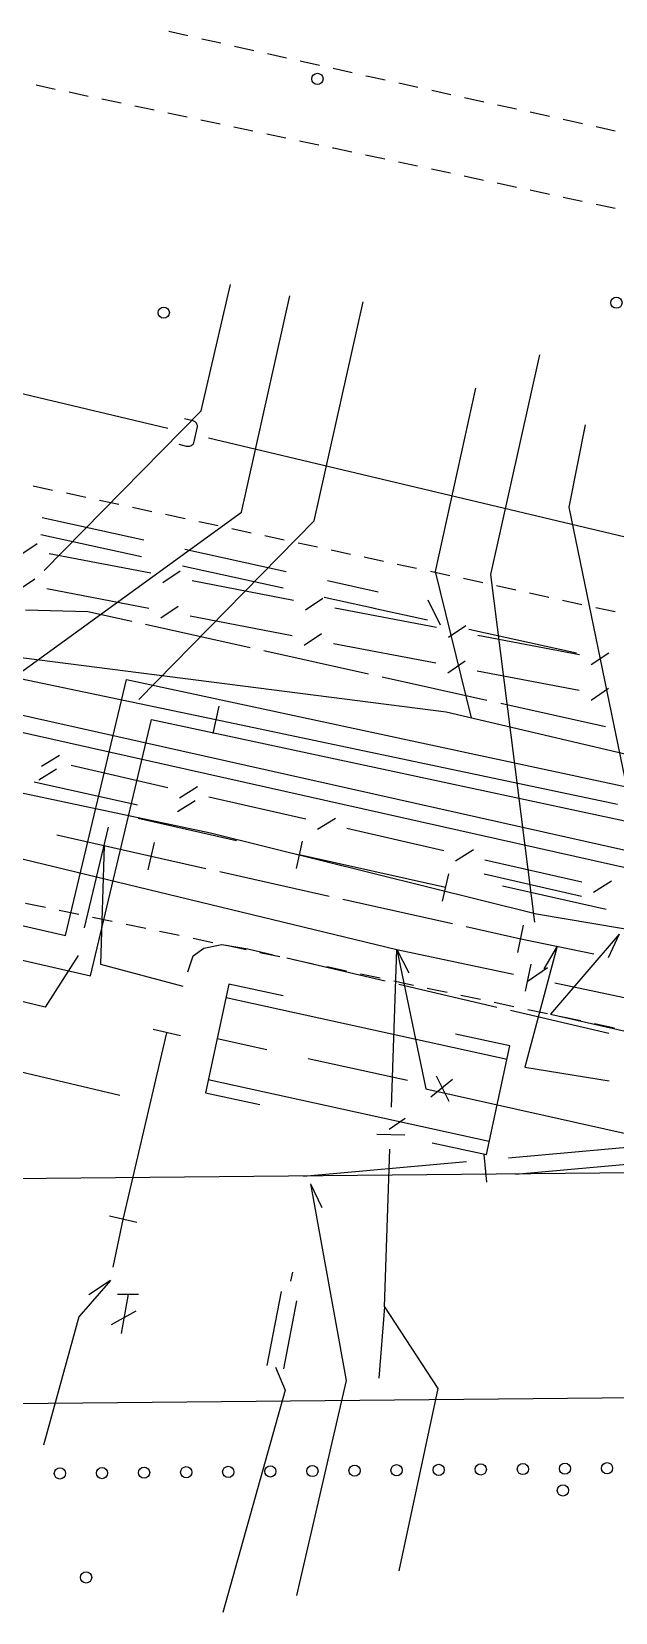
# Model space of a CAD drawing. Header units: metres. Extents: x 3206 to 3701, y 9896 to 11410.
# Drawn here: x 3477.2 to 3498, y 10767.5 to 10823.9 of the extents above; entities that cross this region are included whole.
import ezdxf

# ---------------------------------------------------------------- set-up
doc = ezdxf.new("R2010")
doc.units = ezdxf.units.M
for name, color, linetype in [('BUILDING', 7, 'Continuous'), ('CURB', 7, 'Continuous'), ('ELECTR_CABLE', 7, 'Continuous'), ('ELECTR_CABLE_COMM', 7, 'Continuous'), ('HEAT', 7, 'Continuous'), ('SEWER', 7, 'Continuous'), ('WATER_PIPELINE', 7, 'Continuous')]:
    doc.layers.add(name, color=color, linetype=linetype)

# ---------------------------------------------------------------- blocks, each defined once
blk = doc.blocks.new('МОЖЖЕВЕЛЬНИК_СКАЛЬНЫЙ')
blk.add_circle((0, 0), 0.2)

msp = doc.modelspace()

# ---------------------------------------------------------------- linework, layer by layer
at = {"layer": 'BUILDING'}
msp.add_lwpolyline([(3500, 10775.175), (3461.737, 10774.808), (3461.66, 10782.838), (3499.923, 10783.204)], close=True, dxfattribs=at)
at = {"layer": 'CURB'}
for points in [[(3482.769, 10823.718), (3482.086, 10823.872)], [(3483.94, 10823.454), (3483.257, 10823.608)], [(3485.111, 10823.19), (3484.428, 10823.344)], [(3486.281, 10822.926), (3485.598, 10823.08)], [(3487.452, 10822.662), (3486.769, 10822.816)], [(3488.623, 10822.398), (3487.94, 10822.552)], [(3477.355, 10821.969), (3478.04, 10821.824)], [(3489.794, 10822.137), (3489.196, 10822.269), (3489.111, 10822.288)], [(3490.966, 10821.878), (3490.283, 10822.029)], [(3478.529, 10821.721), (3479.214, 10821.576)], [(3479.703, 10821.472), (3480.388, 10821.327)], [(3492.138, 10821.62), (3491.454, 10821.771)], [(3493.31, 10821.361), (3492.626, 10821.512)], [(3480.878, 10821.224), (3481.563, 10821.079)], [(3482.052, 10820.975), (3482.737, 10820.83)], [(3494.482, 10821.103), (3493.798, 10821.254)], [(3495.654, 10820.844), (3494.97, 10820.995)], [(3483.226, 10820.727), (3483.911, 10820.582)], [(3484.4, 10820.478), (3485.085, 10820.333)], [(3496.826, 10820.585), (3496.142, 10820.736)], [(3497.998, 10820.327), (3497.314, 10820.478)], [(3485.574, 10820.23), (3486.259, 10820.085)], [(3486.748, 10819.982), (3487.433, 10819.837)], [(3487.922, 10819.733), (3487.951, 10819.727), (3488.607, 10819.587)], [(3489.096, 10819.482), (3489.679, 10819.357), (3489.781, 10819.335)], [(3490.27, 10819.231), (3490.954, 10819.084)], [(3491.443, 10818.979), (3492.128, 10818.833)], [(3492.617, 10818.728), (3493.301, 10818.581)], [(3493.79, 10818.477), (3494.475, 10818.33)], [(3494.964, 10818.225), (3495.648, 10818.078)], [(3496.137, 10817.974), (3496.822, 10817.827)], [(3497.311, 10817.722), (3497.995, 10817.576)], [(3477.946, 10807.517), (3477.255, 10807.665)], [(3479.125, 10807.263), (3478.435, 10807.412)], [(3480.304, 10807.009), (3479.614, 10807.158)], [(3481.484, 10806.756), (3480.793, 10806.904)], [(3482.663, 10806.502), (3481.973, 10806.651)], [(3483.842, 10806.248), (3483.152, 10806.397)], [(3485.022, 10805.995), (3484.331, 10806.143)], [(3486.201, 10805.741), (3485.511, 10805.89)], [(3487.38, 10805.487), (3486.69, 10805.636)], [(3488.56, 10805.234), (3487.869, 10805.382)], [(3489.739, 10804.98), (3489.048, 10805.129)], [(3490.918, 10804.726), (3490.228, 10804.875)], [(3492.098, 10804.473), (3491.407, 10804.621)], [(3493.277, 10804.219), (3492.586, 10804.368)], [(3494.455, 10803.96), (3493.765, 10804.112)], [(3495.633, 10803.7), (3494.943, 10803.852)], [(3496.811, 10803.44), (3496.121, 10803.592)], [(3497.989, 10803.18), (3497.299, 10803.333)], [(3476.982, 10792.804), (3477.686, 10792.656)], [(3478.175, 10792.553), (3478.879, 10792.405)], [(3479.368, 10792.303), (3480.072, 10792.155)], [(3480.562, 10792.052), (3481.266, 10791.905)], [(3481.755, 10791.802), (3482.231, 10791.702), (3482.459, 10791.653)], [(3482.948, 10791.549), (3483.652, 10791.4)], [(3484.141, 10791.296), (3484.845, 10791.146)], [(3485.334, 10791.042), (3486.037, 10790.893)], [(3486.526, 10790.789), (3487.23, 10790.639)], [(3487.719, 10790.535), (3488.423, 10790.385)], [(3488.912, 10790.281), (3489.616, 10790.132)], [(3490.105, 10790.028), (3490.808, 10789.878)], [(3491.297, 10789.774), (3492.001, 10789.624)], [(3492.49, 10789.52), (3493.194, 10789.371)], [(3493.683, 10789.267), (3494.386, 10789.117)], [(3494.876, 10789.013), (3495.579, 10788.863)], [(3496.068, 10788.759), (3496.772, 10788.61)], [(3497.261, 10788.507), (3497.965, 10788.359)]]:
    msp.add_lwpolyline(points, dxfattribs=at)
at = {"layer": 'ELECTR_CABLE'}
for points in [[(3472.023, 10797.56), (3484.676, 10806.737), (3486.397, 10814.455)], [(3495.132, 10792.118), (3493.56, 10804.515), (3495.305, 10812.344)], [(3498.584, 10796.081), (3496.36, 10806.922), (3496.935, 10809.858)], [(3457.795, 10806.595), (3467.272, 10802.452), (3470.905, 10798.839), (3472.179, 10797.717), (3483.577, 10795.302), (3495.191, 10792.414), (3499.2, 10791.736)], [(3481.192, 10805.737), (3477.576, 10806.537)], [(3481.107, 10805.142), (3477.52, 10805.935)], [(3486.273, 10804.613), (3482.657, 10805.413)], [(3486.158, 10804.024), (3482.571, 10804.817)], [(3489.546, 10803.889), (3487.738, 10804.289)], [(3489.416, 10803.303), (3487.623, 10803.7)], [(3491.773, 10802.707), (3491.328, 10803.603)], [(3500, 10794.309), (3462.117, 10802.799)], [(3476.979, 10803.256), (3479.2, 10803.2), (3480.764, 10802.853)], [(3491.31, 10802.885), (3489.389, 10803.309)], [(3500, 10793.694), (3461.985, 10802.213)], [(3483.76, 10799.336), (3468.899, 10802.443)], [(3481.252, 10802.744), (3484.984, 10801.915)], [(3496.615, 10801.713), (3492.774, 10802.561)], [(3485.472, 10801.806), (3489.205, 10800.977)], [(3489.693, 10800.868), (3493.425, 10800.039)], [(3483.863, 10799.825), (3483.657, 10798.847)], [(3493.913, 10799.93), (3497.646, 10799.101)], [(3498.077, 10796.322), (3483.76, 10799.336)], [(3477.282, 10797.119), (3480.97, 10796.305)], [(3484.493, 10795.023), (3480.99, 10795.812)], [(3478.1, 10795.24), (3481.46, 10794.47)], [(3481.348, 10793.983), (3481.572, 10794.957)], [(3486.841, 10795.006), (3486.623, 10794.03)], [(3479.78, 10794.855), (3479.65, 10790.618), (3482.582, 10789.838)], [(3481.46, 10794.47), (3483.411, 10794.034)], [(3491.942, 10793.356), (3486.732, 10794.518)], [(3483.899, 10793.926), (3487.801, 10793.054)], [(3492.05, 10793.844), (3491.833, 10792.868)], [(3493.984, 10793.417), (3497.669, 10792.59)], [(3488.289, 10792.946), (3492.191, 10792.074)], [(3492.679, 10791.966), (3494.63, 10791.53)], [(3494.528, 10791.04), (3494.732, 10792.02)], [(3494.63, 10791.53), (3497.23, 10790.99)], [(3498.142, 10791.695), (3495.688, 10788.838), (3498.606, 10788.176)], [(3498.142, 10791.695), (3497.745, 10790.849)], [(3482.762, 10790.352), (3482.955, 10790.918), (3483.336, 10791.193), (3483.974, 10791.326), (3484.904, 10791.175), (3485.81, 10790.962)], [(3495.93, 10791.26), (3494.779, 10786.948), (3497.774, 10786.464)], [(3495.93, 10791.26), (3495.456, 10790.455)], [(3486.297, 10790.848), (3489.795, 10790.029)], [(3490.282, 10789.915), (3493.78, 10789.095)], [(3494.266, 10788.981), (3497.764, 10788.162)], [(3480.462, 10781.524), (3482.018, 10788.179)], [(3482.505, 10788.066), (3481.532, 10788.293)], [(3480.949, 10781.41), (3479.975, 10781.638)], [(3480.106, 10779.823), (3480.462, 10781.524)], [(3480.007, 10779.348), (3478.884, 10778.045), (3477.621, 10773.475)], [(3480.007, 10779.348), (3479.23, 10778.829)], [(3480.258, 10778.858), (3481.008, 10778.858)], [(3480.633, 10778.858), (3480.391, 10777.457)], [(3480.908, 10778.252), (3480.034, 10777.766)]]:
    msp.add_lwpolyline(points, dxfattribs=at)
at = {"layer": 'ELECTR_CABLE_COMM'}
for points in [[(3477.647, 10804.657), (3483.239, 10810.348), (3484.284, 10814.861)], [(3492.877, 10799.409), (3491.586, 10804.622), (3493.03, 10811.158)], [(3453.281, 10805.707), (3461.262, 10804.255), (3469.156, 10801.978), (3476.918, 10801.545), (3491.975, 10799.622), (3500.013, 10797.726)], [(3477.397, 10805.611), (3476.777, 10805.19)], [(3481.442, 10804.568), (3477.823, 10805.259)], [(3482.488, 10804.637), (3481.868, 10804.216)], [(3477.311, 10804.355), (3476.691, 10803.934)], [(3481.375, 10803.308), (3477.738, 10804.003)], [(3486.534, 10803.594), (3482.915, 10804.286)], [(3482.422, 10803.378), (3481.802, 10802.957)], [(3487.58, 10803.664), (3486.96, 10803.243)], [(3486.486, 10802.331), (3482.849, 10803.026)], [(3491.626, 10802.621), (3488.007, 10803.313)], [(3487.533, 10802.401), (3486.913, 10801.98)], [(3492.672, 10802.691), (3492.052, 10802.27)], [(3496.717, 10801.648), (3493.099, 10802.339)], [(3491.597, 10801.354), (3487.959, 10802.049)], [(3497.764, 10801.717), (3497.144, 10801.296)], [(3492.644, 10801.424), (3492.024, 10801.003)], [(3496.708, 10800.377), (3493.07, 10801.072)], [(3497.755, 10800.447), (3497.135, 10800.026)], [(3477.552, 10797.681), (3478.186, 10798.08)], [(3478.6, 10797.713), (3482.056, 10796.925)], [(3477.45, 10797.191), (3478.085, 10797.59)], [(3482.47, 10796.558), (3483.104, 10796.957)], [(3483.518, 10796.591), (3486.974, 10795.802)], [(3482.391, 10796.063), (3483.026, 10796.462)], [(3487.388, 10795.435), (3488.022, 10795.834)], [(3488.436, 10795.468), (3491.892, 10794.679)], [(3492.306, 10794.313), (3492.94, 10794.711)], [(3493.354, 10794.345), (3496.81, 10793.556)], [(3493.32, 10793.84), (3496.799, 10793.046)], [(3497.224, 10793.19), (3497.858, 10793.589)]]:
    msp.add_lwpolyline(points, dxfattribs=at)
at = {"layer": 'HEAT'}
for points in [[(3481.02, 10800.06), (3487.267, 10806.429), (3489.008, 10814.236)], [(3456.5, 10796.679), (3478.404, 10791.648), (3480.572, 10800.77), (3500, 10796.602)], [(3456.232, 10795.509), (3479.296, 10790.212), (3481.468, 10799.35), (3500, 10795.374)], [(3479.086, 10791.922), (3479.938, 10795.509)], [(3478.85, 10790.93), (3477.68, 10789.095), (3469.946, 10790.962)], [(3486.162, 10789.489), (3484.228, 10789.905), (3483.396, 10786.037), (3485.33, 10785.621)], [(3484.134, 10789.436), (3494.143, 10787.238)], [(3491.471, 10784.255), (3493.405, 10783.839), (3494.238, 10787.707), (3492.304, 10788.123)], [(3483.812, 10787.971), (3485.582, 10787.582)], [(3487.047, 10787.261), (3490.587, 10786.483)], [(3483.491, 10786.506), (3493.5, 10784.308)], [(3492.2, 10786.514), (3491.425, 10785.882)], [(3491.614, 10786.64), (3492.06, 10785.745)]]:
    msp.add_lwpolyline(points, dxfattribs=at)
at = {"layer": 'SEWER'}
for points in [[(3482.047, 10809.727), (3465.553, 10813.649)], [(3482.437, 10809.16), (3482.707, 10809.096), (3482.745, 10809.089), (3482.776, 10809.089), (3482.819, 10809.09), (3482.859, 10809.1), (3482.89, 10809.113), (3482.922, 10809.136), (3482.949, 10809.163), (3482.962, 10809.188), (3482.973, 10809.214), (3483.108, 10809.783), (3483.11, 10809.809), (3483.108, 10809.83), (3483.1, 10809.858), (3483.089, 10809.88), (3483.072, 10809.907), (3483.052, 10809.933), (3483.024, 10809.954), (3482.983, 10809.98), (3482.949, 10809.993), (3482.647, 10810.065)], [(3500, 10805.457), (3483.506, 10809.38)], [(3473.943, 10795.084), (3490.214, 10791.144)], [(3451.69, 10791.144), (3461.592, 10790.382), (3480.339, 10785.952)], [(3490.02, 10785.523), (3490.214, 10791.144)], [(3490.214, 10791.144), (3491.247, 10786.184), (3498.639, 10784.528)], [(3490.214, 10791.144), (3490.642, 10790.314)], [(3490.214, 10791.144), (3494.373, 10790.264)], [(3494.991, 10790.628), (3494.785, 10789.659)], [(3494.859, 10790.004), (3495.578, 10790.503)], [(3495.841, 10789.953), (3500, 10789.073)], [(3489.944, 10784.744), (3490.513, 10785.134)], [(3489.503, 10784.568), (3490.492, 10784.534)], [(3489.774, 10778.402), (3489.968, 10784.023)], [(3489.774, 10778.402), (3489.573, 10775.863)], [(3489.774, 10778.402), (3491.671, 10775.498), (3490.288, 10768.998)]]:
    msp.add_lwpolyline(points, dxfattribs=at)
at = {"layer": 'WATER_PIPELINE'}
for points in [[(3494.189, 10783.721), (3500, 10784.239)], [(3493.317, 10783.842), (3493.405, 10782.848)], [(3494.441, 10783.141), (3500, 10783.637)], [(3486.884, 10783.07), (3492.695, 10783.588)], [(3487.136, 10782.792), (3488.402, 10775.786), (3486.635, 10768.115)], [(3487.136, 10782.792), (3487.542, 10781.95)], [(3486.44, 10779.326), (3486.5, 10779.642)], [(3485.592, 10776.314), (3486.097, 10778.956)], [(3486.181, 10776.201), (3486.644, 10778.62)], [(3485.887, 10776.258), (3486.234, 10775.437), (3484.011, 10767.513)]]:
    msp.add_lwpolyline(points, dxfattribs=at)

# ---------------------------------------------------------------- block references
at = {"layer": 'BUSH'}
for p in [(3487.384, 10822.188), (3481.905, 10813.852), (3498.039, 10814.206), (3478.205, 10772.466), (3479.705, 10772.48), (3481.205, 10772.495), (3482.705, 10772.509), (3484.205, 10772.523), (3485.705, 10772.538), (3487.205, 10772.552), (3488.705, 10772.566), (3490.204, 10772.581), (3491.704, 10772.595), (3493.204, 10772.609), (3494.704, 10772.624), (3496.204, 10772.638), (3497.704, 10772.653), (3496.13, 10771.86), (3479.139, 10768.758)]:
    msp.add_blockref('МОЖЖЕВЕЛЬНИК_СКАЛЬНЫЙ', p, dxfattribs=at)

doc.saveas('drawing.dxf')
